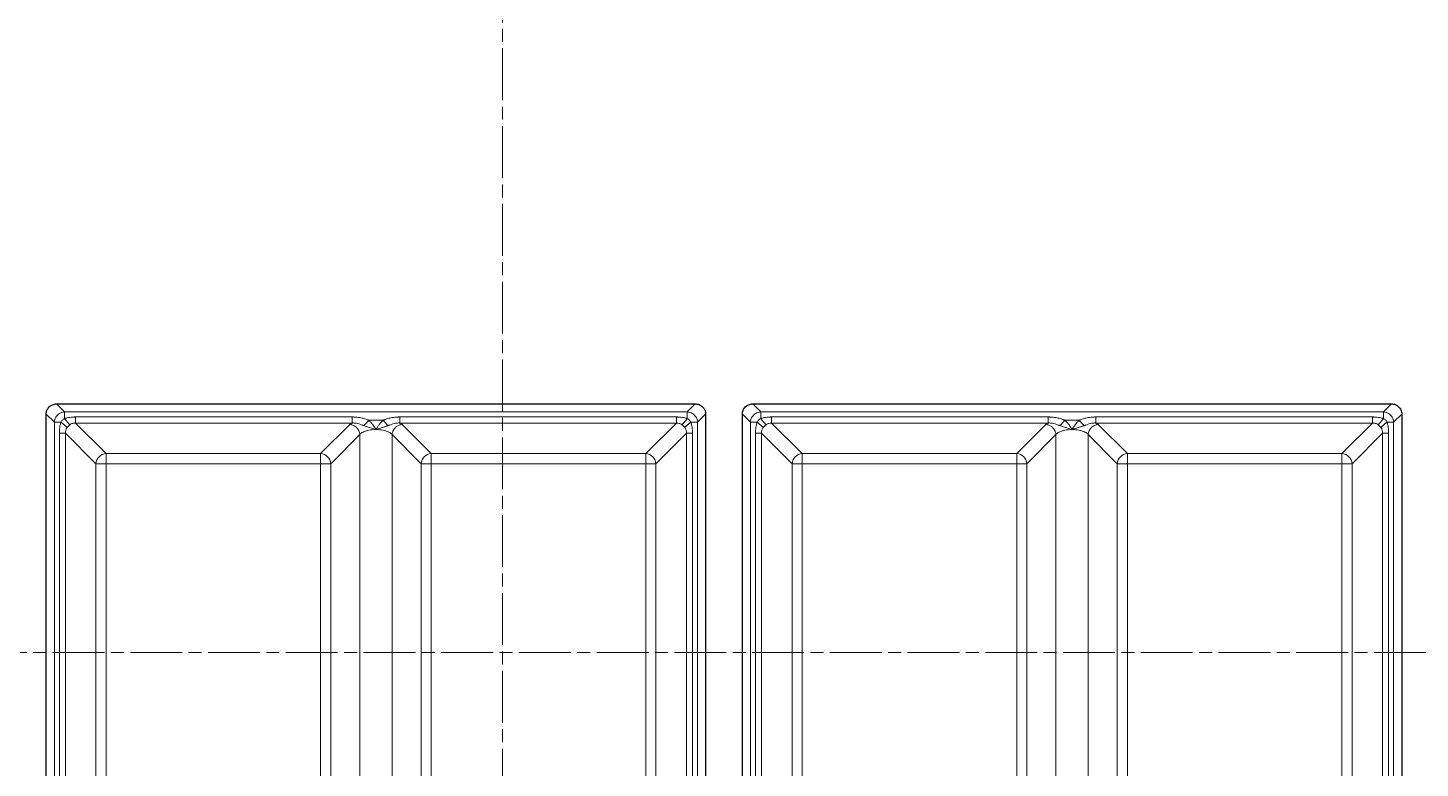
# Model space of a CAD drawing. Header units: millimetres. Extents: x 0 to 1486, y 0 to 1051.
# Drawn here: x 950.7 to 1017.7, y 205.7 to 241.3 of the extents above; entities that cross this region are included whole.
import ezdxf

# ---------------------------------------------------------------- set-up
doc = ezdxf.new("R2010")
doc.units = ezdxf.units.MM
doc.header["$LTSCALE"] = 1.25
doc.linetypes.add('CHAIN', pattern=[0.3543, 0.2362, -0.0295, 0.0591, -0.0295])
doc.linetypes.add('LONG_DASH_DOTTED', pattern=[0.3001, 0.2362, -0.0295, 0.0049, -0.0295])
for name, color, linetype, lineweight, true_color in [('Schnittansichtslinien(DIN)', 7, 'LONG_DASH_DOTTED', 9, 0x262659), ('Sichtbare Kanten(DIN)', 7, 'Continuous', 25, 0x262659), ('Sichtbare tangentiale Kanten(DIN)', 7, 'Continuous', 15, 0x1a1a3e)]:
    doc.layers.add(name, color=color, linetype=linetype, lineweight=lineweight, true_color=true_color)

# ---------------------------------------------------------------- blocks, each defined once
blk = doc.blocks.new('2DTransSchnitt0')
at = {"layer": 'Schnittansichtslinien(DIN)', "linetype": 'CHAIN', "ltscale": 6.761361}
blk.add_line((778.87, 341.95), (778.87, 96.008), dxfattribs=at)
blk = doc.blocks.new('2DTransSchnitt1')
at = {"layer": 'Schnittansichtslinien(DIN)', "linetype": 'CHAIN', "ltscale": 6.756708}
blk.add_line((118.191, 168.986), (931.317, 168.986), dxfattribs=at)

msp = doc.modelspace()

# ---------------------------------------------------------------- linework, layer by layer
at = {"layer": 'Sichtbare Kanten(DIN)'}
for p, q in [((952.1286, 223.1839), (982.8683, 223.1839)), ((985.6286, 223.1839), (1016.3683, 223.1839)), ((951.6335, 171.809), (951.6335, 222.6887)), ((983.3635, 222.6887), (983.3635, 171.809)), ((985.1335, 171.809), (985.1335, 222.6887)), ((1016.8635, 222.6887), (1016.8635, 171.809))]:
    msp.add_line(p, q, dxfattribs=at)
for points, knots in [([(951.6335, 222.6887), (951.6335, 222.7527), (951.6459, 222.8171), (951.6937, 222.935), (951.7287, 222.9887), (951.8168, 223.0796), (951.8697, 223.1163), (951.9593, 223.1557), (951.9923, 223.1662), (952.0597, 223.1803), (952.0942, 223.1839), (952.1286, 223.1839)], [0, 0, 0, 0, 0.019193526, 0.019193526, 0.038166014, 0.038166014, 0.057250771, 0.057250771, 0.067667509, 0.067667509, 0.078108379, 0.078108379, 0.078108379, 0.078108379]), ([(982.8683, 223.1839), (982.9323, 223.1839), (982.9967, 223.1714), (983.1146, 223.1237), (983.1683, 223.0887), (983.2592, 223.0006), (983.2959, 222.9476), (983.3353, 222.858), (983.3458, 222.825), (983.3598, 222.7577), (983.3635, 222.7232), (983.3635, 222.6887)], [0, 0, 0, 0, 0.019193526, 0.019193526, 0.038166014, 0.038166014, 0.057250771, 0.057250771, 0.067667509, 0.067667509, 0.078108379, 0.078108379, 0.078108379, 0.078108379]), ([(985.1335, 222.6887), (985.1335, 222.7527), (985.1459, 222.8171), (985.1937, 222.935), (985.2287, 222.9887), (985.3168, 223.0796), (985.3697, 223.1163), (985.4593, 223.1557), (985.4923, 223.1662), (985.5597, 223.1803), (985.5942, 223.1839), (985.6286, 223.1839)], [0, 0, 0, 0, 0.019193526, 0.019193526, 0.038166014, 0.038166014, 0.057250771, 0.057250771, 0.067667509, 0.067667509, 0.078108379, 0.078108379, 0.078108379, 0.078108379]), ([(1016.3683, 223.1839), (1016.4323, 223.1839), (1016.4967, 223.1714), (1016.6146, 223.1237), (1016.6683, 223.0887), (1016.7592, 223.0006), (1016.7959, 222.9476), (1016.8353, 222.858), (1016.8458, 222.825), (1016.8598, 222.7577), (1016.8635, 222.7232), (1016.8635, 222.6887)], [0, 0, 0, 0, 0.019193526, 0.019193526, 0.038166014, 0.038166014, 0.057250771, 0.057250771, 0.067667509, 0.067667509, 0.078108379, 0.078108379, 0.078108379, 0.078108379]), ([(952.5187, 222.4777), (952.5304, 222.4618), (952.542, 222.4462), (952.5536, 222.431), (952.5681, 222.4119), (952.5825, 222.3934), (952.5965, 222.3756), (952.605, 222.3649), (952.6133, 222.3546), (952.6215, 222.3445), (952.6379, 222.3243), (952.6537, 222.3054), (952.6687, 222.2881), (952.6838, 222.2708), (952.698, 222.255), (952.7112, 222.241), (952.7178, 222.234), (952.7241, 222.2275), (952.7302, 222.2215), (952.7402, 222.2114), (952.7495, 222.2026), (952.7579, 222.1953), (952.7647, 222.1894), (952.7708, 222.1845), (952.7763, 222.1805)], [-1.0769104, -1.0769104, -1.0769104, -1.0769104, -0.9572537, -0.9572537, -0.9572537, -0.8077, -0.8077, -0.8077, -0.7179403, -0.7179403, -0.7179403, -0.5384552, -0.5384552, -0.5384552, -0.3589701, -0.3589701, -0.3589701, -0.2692104, -0.2692104, -0.2692104, -0.1196567, -0.1196567, -0.1196567, 0, 0, 0, 0]), ([(982.4782, 222.4777), (982.4666, 222.4618), (982.4549, 222.4462), (982.4433, 222.431), (982.4288, 222.4119), (982.4145, 222.3934), (982.4004, 222.3756), (982.392, 222.3649), (982.3836, 222.3546), (982.3754, 222.3445), (982.359, 222.3243), (982.3432, 222.3054), (982.3282, 222.2881), (982.3131, 222.2708), (982.2989, 222.255), (982.2857, 222.241), (982.2791, 222.234), (982.2728, 222.2275), (982.2668, 222.2215), (982.2567, 222.2114), (982.2474, 222.2026), (982.239, 222.1953), (982.2323, 222.1894), (982.2261, 222.1845), (982.2206, 222.1805)], [-1.0769104, -1.0769104, -1.0769104, -1.0769104, -0.9572537, -0.9572537, -0.9572537, -0.8077, -0.8077, -0.8077, -0.7179403, -0.7179403, -0.7179403, -0.5384552, -0.5384552, -0.5384552, -0.3589701, -0.3589701, -0.3589701, -0.2692104, -0.2692104, -0.2692104, -0.1196567, -0.1196567, -0.1196567, 0, 0, 0, 0]), ([(986.0187, 222.4777), (986.0304, 222.4618), (986.042, 222.4462), (986.0536, 222.431), (986.0681, 222.4119), (986.0825, 222.3934), (986.0965, 222.3756), (986.105, 222.3649), (986.1133, 222.3546), (986.1215, 222.3445), (986.1379, 222.3243), (986.1537, 222.3054), (986.1687, 222.2881), (986.1838, 222.2708), (986.198, 222.255), (986.2112, 222.241), (986.2178, 222.234), (986.2241, 222.2275), (986.2302, 222.2215), (986.2402, 222.2114), (986.2495, 222.2026), (986.2579, 222.1953), (986.2647, 222.1894), (986.2708, 222.1845), (986.2763, 222.1805)], [-1.0769104, -1.0769104, -1.0769104, -1.0769104, -0.9572537, -0.9572537, -0.9572537, -0.8077, -0.8077, -0.8077, -0.7179403, -0.7179403, -0.7179403, -0.5384552, -0.5384552, -0.5384552, -0.3589701, -0.3589701, -0.3589701, -0.2692104, -0.2692104, -0.2692104, -0.1196567, -0.1196567, -0.1196567, 0, 0, 0, 0]), ([(1015.9782, 222.4777), (1015.9666, 222.4618), (1015.9549, 222.4462), (1015.9433, 222.431), (1015.9288, 222.4119), (1015.9145, 222.3934), (1015.9004, 222.3756), (1015.892, 222.3649), (1015.8836, 222.3546), (1015.8754, 222.3445), (1015.859, 222.3243), (1015.8432, 222.3054), (1015.8282, 222.2881), (1015.8131, 222.2708), (1015.7989, 222.255), (1015.7857, 222.241), (1015.7791, 222.234), (1015.7728, 222.2275), (1015.7668, 222.2215), (1015.7567, 222.2114), (1015.7474, 222.2026), (1015.739, 222.1953), (1015.7323, 222.1894), (1015.7261, 222.1845), (1015.7206, 222.1805)], [-1.0769104, -1.0769104, -1.0769104, -1.0769104, -0.9572537, -0.9572537, -0.9572537, -0.8077, -0.8077, -0.8077, -0.7179403, -0.7179403, -0.7179403, -0.5384552, -0.5384552, -0.5384552, -0.3589701, -0.3589701, -0.3589701, -0.2692104, -0.2692104, -0.2692104, -0.1196567, -0.1196567, -0.1196567, 0, 0, 0, 0]), ([(952.3397, 222.2986), (952.3555, 222.287), (952.3711, 222.2753), (952.3864, 222.2637), (952.4054, 222.2492), (952.424, 222.2349), (952.4417, 222.2208), (952.4524, 222.2124), (952.4628, 222.204), (952.4728, 222.1958), (952.493, 222.1794), (952.5119, 222.1636), (952.5292, 222.1486), (952.5466, 222.1335), (952.5623, 222.1193), (952.5763, 222.1061), (952.5833, 222.0995), (952.5898, 222.0932), (952.5959, 222.0872), (952.6059, 222.0771), (952.6147, 222.0678), (952.622, 222.0594), (952.6279, 222.0527), (952.6328, 222.0465), (952.6368, 222.041)], [-1.0769104, -1.0769104, -1.0769104, -1.0769104, -0.9572537, -0.9572537, -0.9572537, -0.8077, -0.8077, -0.8077, -0.7179403, -0.7179403, -0.7179403, -0.5384552, -0.5384552, -0.5384552, -0.3589701, -0.3589701, -0.3589701, -0.2692104, -0.2692104, -0.2692104, -0.1196567, -0.1196567, -0.1196567, 0, 0, 0, 0]), ([(982.6573, 222.2986), (982.6414, 222.287), (982.6258, 222.2753), (982.6106, 222.2637), (982.5915, 222.2492), (982.573, 222.2349), (982.5552, 222.2208), (982.5445, 222.2124), (982.5342, 222.204), (982.5241, 222.1958), (982.5039, 222.1794), (982.485, 222.1636), (982.4677, 222.1486), (982.4504, 222.1335), (982.4346, 222.1193), (982.4206, 222.1061), (982.4136, 222.0995), (982.4071, 222.0932), (982.4011, 222.0872), (982.391, 222.0771), (982.3822, 222.0678), (982.3749, 222.0594), (982.369, 222.0527), (982.3641, 222.0465), (982.3601, 222.041)], [-1.0769104, -1.0769104, -1.0769104, -1.0769104, -0.9572537, -0.9572537, -0.9572537, -0.8077, -0.8077, -0.8077, -0.7179403, -0.7179403, -0.7179403, -0.5384552, -0.5384552, -0.5384552, -0.3589701, -0.3589701, -0.3589701, -0.2692104, -0.2692104, -0.2692104, -0.1196567, -0.1196567, -0.1196567, 0, 0, 0, 0]), ([(985.8397, 222.2986), (985.8555, 222.287), (985.8711, 222.2753), (985.8864, 222.2637), (985.9054, 222.2492), (985.924, 222.2349), (985.9417, 222.2208), (985.9524, 222.2124), (985.9628, 222.204), (985.9728, 222.1958), (985.993, 222.1794), (986.0119, 222.1636), (986.0292, 222.1486), (986.0466, 222.1335), (986.0623, 222.1193), (986.0763, 222.1061), (986.0833, 222.0995), (986.0898, 222.0932), (986.0959, 222.0872), (986.1059, 222.0771), (986.1147, 222.0678), (986.122, 222.0594), (986.1279, 222.0527), (986.1328, 222.0465), (986.1368, 222.041)], [-1.0769104, -1.0769104, -1.0769104, -1.0769104, -0.9572537, -0.9572537, -0.9572537, -0.8077, -0.8077, -0.8077, -0.7179403, -0.7179403, -0.7179403, -0.5384552, -0.5384552, -0.5384552, -0.3589701, -0.3589701, -0.3589701, -0.2692104, -0.2692104, -0.2692104, -0.1196567, -0.1196567, -0.1196567, 0, 0, 0, 0]), ([(1016.1573, 222.2986), (1016.1414, 222.287), (1016.1258, 222.2753), (1016.1106, 222.2637), (1016.0915, 222.2492), (1016.073, 222.2349), (1016.0552, 222.2208), (1016.0445, 222.2124), (1016.0342, 222.204), (1016.0241, 222.1958), (1016.0039, 222.1794), (1015.985, 222.1636), (1015.9677, 222.1486), (1015.9504, 222.1335), (1015.9346, 222.1193), (1015.9206, 222.1061), (1015.9136, 222.0995), (1015.9071, 222.0932), (1015.9011, 222.0872), (1015.891, 222.0771), (1015.8822, 222.0678), (1015.8749, 222.0594), (1015.869, 222.0527), (1015.8641, 222.0465), (1015.8601, 222.041)], [-1.0769104, -1.0769104, -1.0769104, -1.0769104, -0.9572537, -0.9572537, -0.9572537, -0.8077, -0.8077, -0.8077, -0.7179403, -0.7179403, -0.7179403, -0.5384552, -0.5384552, -0.5384552, -0.3589701, -0.3589701, -0.3589701, -0.2692104, -0.2692104, -0.2692104, -0.1196567, -0.1196567, -0.1196567, 0, 0, 0, 0])]:
    msp.add_open_spline(points, degree=3, knots=knots, dxfattribs=at)
at = {"layer": 'Sichtbare tangentiale Kanten(DIN)'}
for p, q in [((952.1286, 223.1839), (952.5187, 222.7938)), ((982.8683, 223.1839), (982.4782, 222.7938)), ((985.6286, 223.1839), (986.0187, 222.7938)), ((1016.3683, 223.1839), (1015.9782, 222.7938)), ((951.6335, 222.6887), (952.0236, 222.2986)), ((952.5187, 222.7938), (982.4782, 222.7938)), ((953.0416, 222.5529), (953.0416, 222.2613)), ((953.0416, 222.5529), (966.35, 222.5529)), ((966.35, 222.2613), (966.35, 222.5529)), ((968.647, 222.5529), (968.647, 222.2613)), ((968.647, 222.5529), (981.9553, 222.5529)), ((981.9553, 222.2613), (981.9553, 222.5529)), ((983.3635, 222.6887), (982.9734, 222.2986)), ((985.1335, 222.6887), (985.5236, 222.2986)), ((986.0187, 222.7938), (1015.9782, 222.7938)), ((986.5416, 222.5529), (986.5416, 222.2613)), ((986.5416, 222.5529), (999.85, 222.5529)), ((999.85, 222.2613), (999.85, 222.5529)), ((1002.147, 222.5529), (1002.147, 222.2613)), ((1002.147, 222.5529), (1015.4553, 222.5529)), ((1015.4553, 222.2613), (1015.4553, 222.5529)), ((1016.8635, 222.6887), (1016.4734, 222.2986)), ((952.3397, 222.2986), (952.0236, 222.2986)), ((952.0236, 172.1991), (952.0236, 222.2986)), ((952.2644, 221.7758), (952.556, 221.7758)), ((952.2644, 221.7758), (952.2644, 172.722)), ((952.556, 221.7758), (952.556, 172.722)), ((952.556, 221.7758), (954.0271, 220.3047)), ((953.0416, 222.2613), (966.35, 222.2613)), ((953.0416, 222.2613), (954.5126, 220.7903)), ((964.8365, 220.7903), (966.2361, 222.188)), ((967.151, 222.3977), (967.8458, 222.3977)), ((968.647, 222.2613), (981.9553, 222.2613)), ((970.1604, 220.7903), (968.7608, 222.188)), ((981.9553, 222.2613), (980.4843, 220.7903)), ((982.4409, 221.7758), (980.9699, 220.3047)), ((982.7325, 221.7758), (982.4409, 221.7758)), ((982.4409, 221.7758), (982.4409, 172.722)), ((982.7325, 221.7758), (982.7325, 172.722)), ((982.9734, 222.2986), (982.9734, 172.1991)), ((985.8397, 222.2986), (985.5236, 222.2986)), ((985.5236, 172.1991), (985.5236, 222.2986)), ((985.7644, 221.7758), (986.056, 221.7758)), ((985.7644, 221.7758), (985.7644, 172.722)), ((986.056, 221.7758), (986.056, 172.722)), ((986.056, 221.7758), (987.5271, 220.3047)), ((986.5416, 222.2613), (999.85, 222.2613)), ((986.5416, 222.2613), (988.0126, 220.7903)), ((998.3365, 220.7903), (999.7361, 222.188)), ((1000.651, 222.3977), (1001.3458, 222.3977)), ((1002.147, 222.2613), (1015.4553, 222.2613)), ((1003.6604, 220.7903), (1002.2608, 222.188)), ((1015.4553, 222.2613), (1013.9843, 220.7903)), ((1015.9409, 221.7758), (1014.4699, 220.3047)), ((1016.2325, 221.7758), (1015.9409, 221.7758)), ((1015.9409, 221.7758), (1015.9409, 172.722)), ((1016.2325, 221.7758), (1016.2325, 172.722)), ((1016.4734, 222.2986), (1016.4734, 172.1991)), ((965.3221, 220.3047), (966.7216, 221.7024)), ((966.7216, 221.7024), (966.7216, 172.7953)), ((969.6749, 220.3047), (968.2753, 221.7024)), ((968.2753, 221.7024), (968.2753, 172.7953)), ((998.8221, 220.3047), (1000.2216, 221.7024)), ((1000.2216, 221.7024), (1000.2216, 172.7953)), ((1003.1749, 220.3047), (1001.7753, 221.7024)), ((1001.7753, 221.7024), (1001.7753, 172.7953)), ((954.5126, 220.7903), (964.8365, 220.7903)), ((954.5126, 220.3047), (954.5126, 220.7903)), ((964.8365, 220.7903), (964.8365, 220.3047)), ((970.1604, 220.7903), (980.4843, 220.7903)), ((970.1604, 220.3047), (970.1604, 220.7903)), ((980.4843, 220.7903), (980.4843, 220.3047)), ((988.0126, 220.7903), (998.3365, 220.7903)), ((988.0126, 220.3047), (988.0126, 220.7903)), ((998.3365, 220.7903), (998.3365, 220.3047)), ((1003.6604, 220.7903), (1013.9843, 220.7903)), ((1003.6604, 220.3047), (1003.6604, 220.7903)), ((1013.9843, 220.7903), (1013.9843, 220.3047)), ((954.0271, 174.193), (954.0271, 220.3047)), ((954.5126, 220.3047), (954.0271, 220.3047)), ((954.5126, 174.193), (954.5126, 220.3047)), ((954.5126, 220.3047), (964.8365, 220.3047)), ((965.3221, 220.3047), (964.8365, 220.3047)), ((964.8365, 220.3047), (964.8365, 174.193)), ((965.3221, 220.3047), (965.3221, 174.193)), ((970.1604, 220.3047), (969.6749, 220.3047)), ((969.6749, 220.3047), (969.6749, 174.193)), ((970.1604, 220.3047), (980.4843, 220.3047)), ((970.1604, 220.3047), (970.1604, 174.193)), ((980.9699, 220.3047), (980.4843, 220.3047)), ((980.4843, 220.3047), (980.4843, 174.193)), ((980.9699, 220.3047), (980.9699, 174.193)), ((987.5271, 174.193), (987.5271, 220.3047)), ((988.0126, 220.3047), (987.5271, 220.3047)), ((988.0126, 174.193), (988.0126, 220.3047)), ((988.0126, 220.3047), (998.3365, 220.3047)), ((998.8221, 220.3047), (998.3365, 220.3047)), ((998.3365, 220.3047), (998.3365, 174.193)), ((998.8221, 220.3047), (998.8221, 174.193)), ((1003.6604, 220.3047), (1003.1749, 220.3047)), ((1003.1749, 220.3047), (1003.1749, 174.193)), ((1003.6604, 220.3047), (1013.9843, 220.3047)), ((1003.6604, 220.3047), (1003.6604, 174.193)), ((1014.4699, 220.3047), (1013.9843, 220.3047)), ((1013.9843, 220.3047), (1013.9843, 174.193)), ((1014.4699, 220.3047), (1014.4699, 174.193))]:
    msp.add_line(p, q, dxfattribs=at)
for centre, major_axis, ratio, start_param, end_param in [((967.2928, 222.1295), (1.094, 0.0179), 0.2634519, 2.6053414, 2.8754525), ((967.1511, 222.3977), (-0.3343, -0.3717), 0.0000692, 4.7125872, 5.493443), ((967.8457, 222.3976), (-0.3344, 0.3717), 0.0000692, 3.9311733, 4.7123471), ((967.7041, 222.1295), (1.094, -0.0179), 0.2634519, 0.2661401, 0.5362513), ((1000.7928, 222.1295), (1.094, 0.0179), 0.2634519, 2.6053414, 2.8754525), ((1000.6511, 222.3977), (-0.3343, -0.3717), 0.0000692, 4.7125872, 5.493443), ((1001.3457, 222.3976), (-0.3344, 0.3717), 0.0000692, 3.9311733, 4.7123471), ((1001.2041, 222.1295), (1.094, -0.0179), 0.2634519, 0.2661401, 0.5362513), ((954.5126, 220.3047), (0.3536, 0.3536), 0.9446321, 0.8138776, 2.327715), ((964.8365, 220.3047), (-0.3533, 0.3538), 0.9445654, 3.9561594, 5.4699263), ((970.1604, 220.3047), (-0.3533, -0.3538), 0.9445654, 3.9548516, 5.4686186), ((980.4843, 220.3047), (-0.3536, 0.3536), 0.9446321, 3.9554703, 5.4693077), ((988.0126, 220.3047), (0.3536, 0.3536), 0.9446321, 0.8138776, 2.327715), ((998.3365, 220.3047), (-0.3533, 0.3538), 0.9445654, 3.9561594, 5.4699263), ((1003.6604, 220.3047), (-0.3533, -0.3538), 0.9445654, 3.9548516, 5.4686186), ((1013.9843, 220.3047), (-0.3536, 0.3536), 0.9446321, 3.9554703, 5.4693077)]:
    msp.add_ellipse(centre, major_axis=major_axis, ratio=ratio, start_param=start_param, end_param=end_param, dxfattribs=at)
for points in [[(952.0236, 222.2986), (952.0249, 222.3843), (952.0728, 222.5554), (952.2619, 222.7445), (952.433, 222.7924), (952.5187, 222.7938)], [(982.9734, 222.2986), (982.972, 222.3843), (982.9241, 222.5554), (982.735, 222.7445), (982.5639, 222.7924), (982.4782, 222.7938)], [(985.5236, 222.2986), (985.5249, 222.3843), (985.5728, 222.5554), (985.7619, 222.7445), (985.933, 222.7924), (986.0187, 222.7938)], [(1016.4734, 222.2986), (1016.472, 222.3843), (1016.4241, 222.5554), (1016.235, 222.7445), (1016.0639, 222.7924), (1015.9782, 222.7938)]]:
    msp.add_open_spline(points, degree=3, dxfattribs=at)
for points, knots in [([(952.3397, 222.2986), (952.348, 222.3157), (952.3669, 222.3511), (952.4079, 222.4041), (952.4626, 222.4484), (952.4996, 222.4683), (952.5187, 222.4777)], [0, 0, 0, 0, 0.06385433, 0.1271103, 0.18750841, 0.25908506, 0.25908506, 0.25908506, 0.25908506]), ([(952.5187, 222.7938), (952.5187, 222.7872), (952.5187, 222.7568), (952.5187, 222.6657), (952.5187, 222.5643), (952.5187, 222.4981), (952.5187, 222.4777)], [0, 0, 0, 0, 0.14235484, 0.28470968, 0.42706452, 0.48919907, 0.48919907, 0.48919907, 0.48919907]), ([(953.0416, 222.5529), (953.0299, 222.5528), (953.0182, 222.5528), (953.0065, 222.5526), (952.9948, 222.5524), (952.9831, 222.5521), (952.9715, 222.5516), (952.9482, 222.5508), (952.925, 222.5496), (952.9019, 222.548), (952.8559, 222.5448), (952.8105, 222.5399), (952.7664, 222.5335), (952.7221, 222.5271), (952.6791, 222.5191), (952.6377, 222.5097), (952.617, 222.505), (952.5968, 222.5), (952.5769, 222.4946), (952.567, 222.492), (952.5572, 222.4892), (952.5475, 222.4864), (952.5378, 222.4835), (952.5282, 222.4806), (952.5187, 222.4777)], [0, 0, 0, 0, 0.03321382, 0.03321382, 0.03321382, 0.06641125, 0.06641125, 0.06641125, 0.13277377, 0.13277377, 0.13277377, 0.26517816, 0.26517816, 0.26517816, 0.3981672, 0.3981672, 0.3981672, 0.46455773, 0.46455773, 0.46455773, 0.4977404, 0.4977404, 0.4977404, 0.53089995, 0.53089995, 0.53089995, 0.53089995]), ([(967.151, 222.3977), (967.144, 222.4005), (967.137, 222.4032), (967.13, 222.406), (967.123, 222.4087), (967.116, 222.4115), (967.1089, 222.4142), (967.0948, 222.4197), (967.0805, 222.4251), (967.066, 222.4304), (967.0372, 222.441), (967.0077, 222.4512), (966.9774, 222.4609), (966.9741, 222.4619), (966.9708, 222.463), (966.9674, 222.464), (966.9092, 222.4822), (966.8478, 222.4982), (966.7833, 222.5113), (966.7204, 222.5241), (966.6546, 222.5341), (966.587, 222.541), (966.5824, 222.5415), (966.5777, 222.542), (966.573, 222.5424), (966.5365, 222.5459), (966.4995, 222.5485), (966.4622, 222.5503), (966.4436, 222.5512), (966.4249, 222.5518), (966.4062, 222.5522), (966.3875, 222.5526), (966.3687, 222.5527), (966.35, 222.5529)], [0, 0, 0, 0, 0.02582867, 0.02582867, 0.02582867, 0.05159429, 0.05159429, 0.05159429, 0.10298265, 0.10298265, 0.10298265, 0.20556131, 0.20556131, 0.20556131, 0.21674073, 0.21674073, 0.21674073, 0.4126769, 0.4126769, 0.4126769, 0.60355799, 0.60355799, 0.60355799, 0.61667445, 0.61667445, 0.61667445, 0.71946381, 0.71946381, 0.71946381, 0.77085238, 0.77085238, 0.77085238, 0.82223246, 0.82223246, 0.82223246, 0.82223246]), ([(967.8458, 222.3977), (967.8528, 222.4005), (967.8597, 222.4032), (967.8667, 222.406), (967.8737, 222.4087), (967.8808, 222.4115), (967.8879, 222.4142), (967.902, 222.4197), (967.9163, 222.4251), (967.9308, 222.4304), (967.9596, 222.441), (967.9892, 222.4512), (968.0195, 222.4609), (968.0228, 222.4619), (968.0261, 222.4629), (968.0294, 222.464), (968.0876, 222.4821), (968.149, 222.4982), (968.2135, 222.5113), (968.2764, 222.5241), (968.3422, 222.5341), (968.4098, 222.541), (968.4145, 222.5415), (968.4192, 222.542), (968.4238, 222.5424), (968.4604, 222.5459), (968.4974, 222.5485), (968.5347, 222.5503), (968.5533, 222.5512), (968.572, 222.5518), (968.5907, 222.5522), (968.6095, 222.5526), (968.6282, 222.5527), (968.647, 222.5529)], [0, 0, 0, 0, 0.02583351, 0.02583351, 0.02583351, 0.05160361, 0.05160361, 0.05160361, 0.10300036, 0.10300036, 0.10300036, 0.20559562, 0.20559562, 0.20559562, 0.21673382, 0.21673382, 0.21673382, 0.41266739, 0.41266739, 0.41266739, 0.60358148, 0.60358148, 0.60358148, 0.61677746, 0.61677746, 0.61677746, 0.71958411, 0.71958411, 0.71958411, 0.77098124, 0.77098124, 0.77098124, 0.82236981, 0.82236981, 0.82236981, 0.82236981]), ([(981.9553, 222.5529), (981.9671, 222.5528), (981.9787, 222.5528), (981.9904, 222.5526), (982.0021, 222.5524), (982.0138, 222.5521), (982.0254, 222.5516), (982.0487, 222.5508), (982.072, 222.5496), (982.095, 222.548), (982.1411, 222.5448), (982.1865, 222.5399), (982.2305, 222.5335), (982.2748, 222.5271), (982.3178, 222.5191), (982.3592, 222.5097), (982.3799, 222.505), (982.4001, 222.5), (982.42, 222.4946), (982.4299, 222.492), (982.4397, 222.4892), (982.4494, 222.4864), (982.4591, 222.4835), (982.4687, 222.4806), (982.4782, 222.4777)], [0, 0, 0, 0, 0.03321382, 0.03321382, 0.03321382, 0.06641125, 0.06641125, 0.06641125, 0.13277377, 0.13277377, 0.13277377, 0.26517816, 0.26517816, 0.26517816, 0.3981672, 0.3981672, 0.3981672, 0.46455773, 0.46455773, 0.46455773, 0.4977404, 0.4977404, 0.4977404, 0.53089995, 0.53089995, 0.53089995, 0.53089995]), ([(982.4782, 222.4777), (982.4782, 222.4981), (982.4782, 222.5643), (982.4782, 222.6657), (982.4782, 222.7568), (982.4782, 222.7872), (982.4782, 222.7938)], [-0.48919907, -0.48919907, -0.48919907, -0.48919907, -0.42706452, -0.28470968, -0.14235484, 0, 0, 0, 0]), ([(982.6573, 222.2986), (982.6489, 222.3157), (982.63, 222.3511), (982.589, 222.4041), (982.5344, 222.4484), (982.4973, 222.4683), (982.4782, 222.4777)], [0, 0, 0, 0, 0.06385433, 0.1271103, 0.18750841, 0.25908506, 0.25908506, 0.25908506, 0.25908506]), ([(985.8397, 222.2986), (985.848, 222.3157), (985.8669, 222.3511), (985.9079, 222.4041), (985.9626, 222.4484), (985.9996, 222.4683), (986.0187, 222.4777)], [0, 0, 0, 0, 0.06385433, 0.1271103, 0.18750841, 0.25908506, 0.25908506, 0.25908506, 0.25908506]), ([(986.0187, 222.7938), (986.0187, 222.7872), (986.0187, 222.7568), (986.0187, 222.6657), (986.0187, 222.5643), (986.0187, 222.4981), (986.0187, 222.4777)], [0, 0, 0, 0, 0.14235484, 0.28470968, 0.42706452, 0.48919907, 0.48919907, 0.48919907, 0.48919907]), ([(986.5416, 222.5529), (986.5299, 222.5528), (986.5182, 222.5528), (986.5065, 222.5526), (986.4948, 222.5524), (986.4831, 222.5521), (986.4715, 222.5516), (986.4482, 222.5508), (986.425, 222.5496), (986.4019, 222.548), (986.3559, 222.5448), (986.3105, 222.5399), (986.2664, 222.5335), (986.2221, 222.5271), (986.1791, 222.5191), (986.1377, 222.5097), (986.117, 222.505), (986.0968, 222.5), (986.0769, 222.4946), (986.067, 222.492), (986.0572, 222.4892), (986.0475, 222.4864), (986.0378, 222.4835), (986.0282, 222.4806), (986.0187, 222.4777)], [0, 0, 0, 0, 0.03321382, 0.03321382, 0.03321382, 0.06641125, 0.06641125, 0.06641125, 0.13277377, 0.13277377, 0.13277377, 0.26517816, 0.26517816, 0.26517816, 0.3981672, 0.3981672, 0.3981672, 0.46455773, 0.46455773, 0.46455773, 0.4977404, 0.4977404, 0.4977404, 0.53089995, 0.53089995, 0.53089995, 0.53089995]), ([(1000.651, 222.3977), (1000.644, 222.4005), (1000.637, 222.4032), (1000.63, 222.406), (1000.623, 222.4087), (1000.616, 222.4115), (1000.6089, 222.4142), (1000.5948, 222.4197), (1000.5805, 222.4251), (1000.566, 222.4304), (1000.5372, 222.441), (1000.5077, 222.4512), (1000.4774, 222.4609), (1000.4741, 222.4619), (1000.4708, 222.463), (1000.4674, 222.464), (1000.4092, 222.4822), (1000.3478, 222.4982), (1000.2833, 222.5113), (1000.2204, 222.5241), (1000.1546, 222.5341), (1000.087, 222.541), (1000.0824, 222.5415), (1000.0777, 222.542), (1000.073, 222.5424), (1000.0365, 222.5459), (999.9995, 222.5485), (999.9622, 222.5503), (999.9436, 222.5512), (999.9249, 222.5518), (999.9062, 222.5522), (999.8875, 222.5526), (999.8687, 222.5527), (999.85, 222.5529)], [0, 0, 0, 0, 0.02582867, 0.02582867, 0.02582867, 0.05159429, 0.05159429, 0.05159429, 0.10298265, 0.10298265, 0.10298265, 0.20556131, 0.20556131, 0.20556131, 0.21674073, 0.21674073, 0.21674073, 0.4126769, 0.4126769, 0.4126769, 0.60355799, 0.60355799, 0.60355799, 0.61667445, 0.61667445, 0.61667445, 0.71946381, 0.71946381, 0.71946381, 0.77085238, 0.77085238, 0.77085238, 0.82223246, 0.82223246, 0.82223246, 0.82223246]), ([(1001.3458, 222.3977), (1001.3528, 222.4005), (1001.3597, 222.4032), (1001.3667, 222.406), (1001.3737, 222.4087), (1001.3808, 222.4115), (1001.3879, 222.4142), (1001.402, 222.4197), (1001.4163, 222.4251), (1001.4308, 222.4304), (1001.4596, 222.441), (1001.4892, 222.4512), (1001.5195, 222.4609), (1001.5228, 222.4619), (1001.5261, 222.4629), (1001.5294, 222.464), (1001.5876, 222.4821), (1001.649, 222.4982), (1001.7135, 222.5113), (1001.7764, 222.5241), (1001.8422, 222.5341), (1001.9098, 222.541), (1001.9145, 222.5415), (1001.9192, 222.542), (1001.9238, 222.5424), (1001.9604, 222.5459), (1001.9974, 222.5485), (1002.0347, 222.5503), (1002.0533, 222.5512), (1002.072, 222.5518), (1002.0907, 222.5522), (1002.1095, 222.5526), (1002.1282, 222.5527), (1002.147, 222.5529)], [0, 0, 0, 0, 0.02583351, 0.02583351, 0.02583351, 0.05160361, 0.05160361, 0.05160361, 0.10300036, 0.10300036, 0.10300036, 0.20559562, 0.20559562, 0.20559562, 0.21673382, 0.21673382, 0.21673382, 0.41266739, 0.41266739, 0.41266739, 0.60358148, 0.60358148, 0.60358148, 0.61677746, 0.61677746, 0.61677746, 0.71958411, 0.71958411, 0.71958411, 0.77098124, 0.77098124, 0.77098124, 0.82236981, 0.82236981, 0.82236981, 0.82236981]), ([(1015.4553, 222.5529), (1015.4671, 222.5528), (1015.4787, 222.5528), (1015.4904, 222.5526), (1015.5021, 222.5524), (1015.5138, 222.5521), (1015.5254, 222.5516), (1015.5487, 222.5508), (1015.572, 222.5496), (1015.595, 222.548), (1015.6411, 222.5448), (1015.6865, 222.5399), (1015.7305, 222.5335), (1015.7748, 222.5271), (1015.8178, 222.5191), (1015.8592, 222.5097), (1015.8799, 222.505), (1015.9001, 222.5), (1015.92, 222.4946), (1015.9299, 222.492), (1015.9397, 222.4892), (1015.9494, 222.4864), (1015.9591, 222.4835), (1015.9687, 222.4806), (1015.9782, 222.4777)], [0, 0, 0, 0, 0.03321382, 0.03321382, 0.03321382, 0.06641125, 0.06641125, 0.06641125, 0.13277377, 0.13277377, 0.13277377, 0.26517816, 0.26517816, 0.26517816, 0.3981672, 0.3981672, 0.3981672, 0.46455773, 0.46455773, 0.46455773, 0.4977404, 0.4977404, 0.4977404, 0.53089995, 0.53089995, 0.53089995, 0.53089995]), ([(1015.9782, 222.4777), (1015.9782, 222.4981), (1015.9782, 222.5643), (1015.9782, 222.6657), (1015.9782, 222.7568), (1015.9782, 222.7872), (1015.9782, 222.7938)], [-0.48919907, -0.48919907, -0.48919907, -0.48919907, -0.42706452, -0.28470968, -0.14235484, 0, 0, 0, 0]), ([(1016.1573, 222.2986), (1016.1489, 222.3157), (1016.13, 222.3511), (1016.089, 222.4041), (1016.0344, 222.4484), (1015.9973, 222.4683), (1015.9782, 222.4777)], [0, 0, 0, 0, 0.06385433, 0.1271103, 0.18750841, 0.25908506, 0.25908506, 0.25908506, 0.25908506]), ([(952.2644, 221.7758), (952.2645, 221.7875), (952.2646, 221.7991), (952.2648, 221.8108), (952.2649, 221.8225), (952.2653, 221.8342), (952.2657, 221.8458), (952.2665, 221.8691), (952.2677, 221.8924), (952.2693, 221.9154), (952.2726, 221.9615), (952.2774, 222.0069), (952.2838, 222.0509), (952.2902, 222.0952), (952.2982, 222.1382), (952.3076, 222.1796), (952.3123, 222.2003), (952.3174, 222.2205), (952.3227, 222.2404), (952.3254, 222.2503), (952.3281, 222.2601), (952.3309, 222.2698), (952.3338, 222.2795), (952.3367, 222.2891), (952.3397, 222.2986)], [0, 0, 0, 0, 0.03321382, 0.03321382, 0.03321382, 0.06641125, 0.06641125, 0.06641125, 0.13277377, 0.13277377, 0.13277377, 0.26517816, 0.26517816, 0.26517816, 0.3981672, 0.3981672, 0.3981672, 0.46455773, 0.46455773, 0.46455773, 0.4977404, 0.4977404, 0.4977404, 0.53089997, 0.53089997, 0.53089997, 0.53089997]), ([(952.556, 221.7758), (952.5535, 221.825), (952.5655, 221.9213), (952.6094, 222.0036), (952.6368, 222.041)], [0, 0, 0, 0, 0.14249094, 0.285274, 0.285274, 0.285274, 0.285274]), ([(952.6368, 222.041), (952.6559, 222.0669), (952.6986, 222.1178), (952.7494, 222.1607), (952.7763, 222.1805)], [0, 0, 0, 0, 0.09759049, 0.19891575, 0.19891575, 0.19891575, 0.19891575]), ([(953.0416, 222.2613), (952.9923, 222.2638), (952.896, 222.2519), (952.8137, 222.2079), (952.7763, 222.1805)], [0, 0, 0, 0, 0.14249094, 0.285274, 0.285274, 0.285274, 0.285274]), ([(966.2361, 222.188), (966.2478, 222.1873), (966.2594, 222.1862), (966.2711, 222.1847), (966.2944, 222.1817), (966.3176, 222.177), (966.3404, 222.1707), (966.3661, 222.1636), (966.3913, 222.1545), (966.4158, 222.1434), (966.4565, 222.1249), (966.495, 222.101), (966.5299, 222.0726), (966.5439, 222.0612), (966.5573, 222.0491), (966.57, 222.0364), (966.5828, 222.0236), (966.5948, 222.0102), (966.6062, 221.9963), (966.6289, 221.9683), (966.6488, 221.9381), (966.6653, 221.9063), (966.6694, 221.8983), (966.6733, 221.8903), (966.677, 221.8821), (966.6881, 221.8577), (966.6972, 221.8324), (966.7043, 221.8068), (966.7106, 221.7839), (966.7153, 221.7608), (966.7183, 221.7374), (966.7198, 221.7258), (966.7209, 221.7141), (966.7216, 221.7024)], [-1.5137969, -1.5137969, -1.5137969, -1.5137969, -1.4417114, -1.4417114, -1.4417114, -1.2975402, -1.2975402, -1.2975402, -1.1353545, -1.1353545, -1.1353545, -0.8650268, -0.8650268, -0.8650268, -0.7568985, -0.7568985, -0.7568985, -0.6487701, -0.6487701, -0.6487701, -0.4325134, -0.4325134, -0.4325134, -0.3784425, -0.3784425, -0.3784425, -0.2162567, -0.2162567, -0.2162567, -0.0720856, -0.0720856, -0.0720856, 0, 0, 0, 0]), ([(966.9157, 222.136), (966.9084, 222.1384), (966.9012, 222.1408), (966.8941, 222.1431), (966.8871, 222.1455), (966.8801, 222.1479), (966.8734, 222.1503), (966.8598, 222.155), (966.8467, 222.1597), (966.8339, 222.1644), (966.8057, 222.1748), (966.7793, 222.1849), (966.7534, 222.1943), (966.7088, 222.2106), (966.666, 222.225), (966.6228, 222.2362), (966.5808, 222.2472), (966.5386, 222.2551), (966.496, 222.2596), (966.4702, 222.2623), (966.4443, 222.2637), (966.4184, 222.2639), (966.407, 222.264), (966.3955, 222.2638), (966.3841, 222.2634), (966.3727, 222.2629), (966.3613, 222.2621), (966.35, 222.2613)], [0, 0, 0, 0, 0.01897293, 0.01897293, 0.01897293, 0.03796717, 0.03796717, 0.03796717, 0.0760056, 0.0760056, 0.0760056, 0.16042953, 0.16042953, 0.16042953, 0.30545971, 0.30545971, 0.30545971, 0.44674817, 0.44674817, 0.44674817, 0.53248555, 0.53248555, 0.53248555, 0.57052339, 0.57052339, 0.57052339, 0.60860904, 0.60860904, 0.60860904, 0.60860904]), ([(966.7216, 221.7024), (966.7428, 221.7368), (966.7785, 221.7697), (966.8265, 221.7994), (966.8425, 221.8093), (966.8598, 221.8189), (966.8785, 221.828), (966.9158, 221.8463), (966.9583, 221.8629), (967.0049, 221.8775), (967.0515, 221.892), (967.1023, 221.9045), (967.1557, 221.9146), (967.2625, 221.9348), (967.3803, 221.9455), (967.4985, 221.9455)], [-3.6908115, -3.6908115, -3.6908115, -3.6908115, -3.4165011, -3.4165011, -3.4165011, -3.3249583, -3.3249583, -3.3249583, -3.1418909, -3.1418909, -3.1418909, -2.9591052, -2.9591052, -2.9591052, -2.5932521, -2.5932521, -2.5932521, -2.5932521]), ([(967.4985, 221.9455), (967.3964, 221.9812), (967.2328, 222.0323), (967.0494, 222.0919), (966.9587, 222.1221), (966.9157, 222.136)], [0, 0, 0, 0, 0.26896939, 0.45156772, 0.63416606, 0.63416606, 0.63416606, 0.63416606]), ([(967.4985, 221.9455), (967.4928, 221.956), (967.487, 221.9664), (967.481, 221.9767), (967.4751, 221.9871), (967.469, 221.9973), (967.4629, 222.0076), (967.4506, 222.028), (967.4381, 222.0483), (967.4253, 222.0685), (967.4076, 222.0966), (967.3894, 222.1246), (967.37, 222.1515), (967.3615, 222.1633), (967.3528, 222.175), (967.3441, 222.1865), (967.3151, 222.2246), (967.2846, 222.2614), (967.2524, 222.2967), (967.2363, 222.3144), (967.2198, 222.3316), (967.2029, 222.3485), (967.1945, 222.3569), (967.186, 222.3652), (967.1773, 222.3734), (967.1686, 222.3816), (967.1598, 222.3896), (967.151, 222.3977)], [0, 0, 0, 0, 0.03587341, 0.03587341, 0.03587341, 0.0717053, 0.0717053, 0.0717053, 0.1433193, 0.1433193, 0.1433193, 0.24303135, 0.24303135, 0.24303135, 0.28653169, 0.28653169, 0.28653169, 0.42986377, 0.42986377, 0.42986377, 0.50150274, 0.50150274, 0.50150274, 0.53727845, 0.53727845, 0.53727845, 0.57301031, 0.57301031, 0.57301031, 0.57301031]), ([(967.8458, 222.3977), (967.837, 222.3896), (967.8282, 222.3816), (967.8195, 222.3734), (967.8108, 222.3652), (967.8023, 222.3569), (967.7938, 222.3484), (967.7769, 222.3316), (967.7604, 222.3143), (967.7444, 222.2967), (967.7111, 222.2601), (967.6796, 222.222), (967.6498, 222.1825), (967.622, 222.1457), (967.5966, 222.1071), (967.5719, 222.0683), (967.559, 222.0482), (967.5464, 222.0279), (967.5341, 222.0075), (967.5279, 221.9973), (967.5218, 221.987), (967.5159, 221.9767), (967.5099, 221.9664), (967.5042, 221.956), (967.4985, 221.9455)], [0, 0, 0, 0, 0.03572786, 0.03572786, 0.03572786, 0.07149696, 0.07149696, 0.07149696, 0.14312065, 0.14312065, 0.14312065, 0.29141532, 0.29141532, 0.29141532, 0.4296401, 0.4296401, 0.4296401, 0.50120872, 0.50120872, 0.50120872, 0.53702595, 0.53702595, 0.53702595, 0.57289689, 0.57289689, 0.57289689, 0.57289689]), ([(968.0812, 222.136), (968.0719, 222.1329), (968.0624, 222.1299), (968.0529, 222.1268), (968.0433, 222.1237), (968.0336, 222.1205), (968.0238, 222.1173), (968.0042, 222.1108), (967.984, 222.1042), (967.9631, 222.0973), (967.92, 222.0831), (967.8738, 222.0679), (967.8234, 222.0518), (967.7764, 222.0367), (967.7257, 222.0208), (967.6723, 222.0036), (967.6446, 221.9947), (967.6162, 221.9854), (967.5871, 221.9757), (967.5727, 221.9709), (967.558, 221.966), (967.5432, 221.9609), (967.5284, 221.9559), (967.5134, 221.9507), (967.4985, 221.9455)], [0, 0, 0, 0, 0.0397614, 0.0397614, 0.0397614, 0.07945706, 0.07945706, 0.07945706, 0.15871475, 0.15871475, 0.15871475, 0.32258972, 0.32258972, 0.32258972, 0.47589741, 0.47589741, 0.47589741, 0.55516807, 0.55516807, 0.55516807, 0.59470835, 0.59470835, 0.59470835, 0.63418302, 0.63418302, 0.63418302, 0.63418302]), ([(967.4985, 221.9455), (967.6166, 221.9455), (967.7344, 221.9348), (967.8412, 221.9146), (967.8946, 221.9045), (967.9454, 221.892), (967.992, 221.8775), (968.0387, 221.8629), (968.0811, 221.8463), (968.1184, 221.828), (968.1371, 221.8189), (968.1544, 221.8093), (968.1704, 221.7994), (968.2184, 221.7697), (968.2541, 221.7368), (968.2753, 221.7024)], [-2.5932521, -2.5932521, -2.5932521, -2.5932521, -2.2273989, -2.2273989, -2.2273989, -2.0446132, -2.0446132, -2.0446132, -1.8615458, -1.8615458, -1.8615458, -1.770003, -1.770003, -1.770003, -1.4956926, -1.4956926, -1.4956926, -1.4956926]), ([(968.0812, 222.136), (968.0885, 222.1383), (968.0957, 222.1407), (968.1028, 222.1431), (968.1099, 222.1455), (968.1168, 222.1478), (968.1236, 222.1502), (968.1372, 222.155), (968.1503, 222.1597), (968.163, 222.1644), (968.1912, 222.1747), (968.2176, 222.1848), (968.2435, 222.1943), (968.288, 222.2106), (968.3309, 222.225), (968.374, 222.2362), (968.416, 222.2472), (968.4583, 222.2551), (968.5008, 222.2596), (968.5267, 222.2623), (968.5526, 222.2637), (968.5785, 222.2639), (968.5899, 222.264), (968.6014, 222.2638), (968.6128, 222.2634), (968.6242, 222.2629), (968.6356, 222.2621), (968.647, 222.2613)], [0, 0, 0, 0, 0.01897228, 0.01897228, 0.01897228, 0.03796594, 0.03796594, 0.03796594, 0.07600353, 0.07600353, 0.07600353, 0.16039524, 0.16039524, 0.16039524, 0.30539712, 0.30539712, 0.30539712, 0.44668431, 0.44668431, 0.44668431, 0.53247752, 0.53247752, 0.53247752, 0.57051482, 0.57051482, 0.57051482, 0.60860001, 0.60860001, 0.60860001, 0.60860001]), ([(968.2753, 221.7024), (968.276, 221.7141), (968.2771, 221.7258), (968.2786, 221.7374), (968.2816, 221.7608), (968.2863, 221.7839), (968.2926, 221.8068), (968.2997, 221.8324), (968.3088, 221.8577), (968.3199, 221.8821), (968.3236, 221.8903), (968.3275, 221.8983), (968.3316, 221.9063), (968.3481, 221.9381), (968.368, 221.9683), (968.3907, 221.9963), (968.4021, 222.0102), (968.4142, 222.0236), (968.4269, 222.0364), (968.4396, 222.0491), (968.453, 222.0612), (968.467, 222.0726), (968.5019, 222.101), (968.5404, 222.1249), (968.5812, 222.1434), (968.6056, 222.1545), (968.6308, 222.1636), (968.6565, 222.1707), (968.6793, 222.177), (968.7025, 222.1817), (968.7258, 222.1847), (968.7375, 222.1862), (968.7492, 222.1873), (968.7608, 222.188)], [-1.5137969, -1.5137969, -1.5137969, -1.5137969, -1.4417114, -1.4417114, -1.4417114, -1.2975402, -1.2975402, -1.2975402, -1.1353545, -1.1353545, -1.1353545, -1.0812835, -1.0812835, -1.0812835, -0.8650268, -0.8650268, -0.8650268, -0.7568985, -0.7568985, -0.7568985, -0.6487701, -0.6487701, -0.6487701, -0.3784425, -0.3784425, -0.3784425, -0.2162567, -0.2162567, -0.2162567, -0.0720856, -0.0720856, -0.0720856, 0, 0, 0, 0]), ([(981.9553, 222.2613), (982.0046, 222.2638), (982.1009, 222.2519), (982.1832, 222.2079), (982.2206, 222.1805)], [0, 0, 0, 0, 0.14249094, 0.285274, 0.285274, 0.285274, 0.285274]), ([(982.3601, 222.041), (982.341, 222.0669), (982.2983, 222.1178), (982.2475, 222.1607), (982.2206, 222.1805)], [0, 0, 0, 0, 0.09759049, 0.19891575, 0.19891575, 0.19891575, 0.19891575]), ([(982.4409, 221.7758), (982.4434, 221.825), (982.4315, 221.9213), (982.3875, 222.0036), (982.3601, 222.041)], [0, 0, 0, 0, 0.14249094, 0.285274, 0.285274, 0.285274, 0.285274]), ([(982.7325, 221.7758), (982.7324, 221.7875), (982.7324, 221.7991), (982.7322, 221.8108), (982.732, 221.8225), (982.7317, 221.8342), (982.7312, 221.8458), (982.7304, 221.8691), (982.7292, 221.8924), (982.7276, 221.9154), (982.7244, 221.9615), (982.7195, 222.0069), (982.7131, 222.0509), (982.7067, 222.0952), (982.6987, 222.1382), (982.6893, 222.1796), (982.6846, 222.2003), (982.6796, 222.2205), (982.6742, 222.2404), (982.6716, 222.2503), (982.6688, 222.2601), (982.666, 222.2698), (982.6631, 222.2795), (982.6602, 222.2891), (982.6573, 222.2986)], [0, 0, 0, 0, 0.03321382, 0.03321382, 0.03321382, 0.06641125, 0.06641125, 0.06641125, 0.13277377, 0.13277377, 0.13277377, 0.26517816, 0.26517816, 0.26517816, 0.3981672, 0.3981672, 0.3981672, 0.46455773, 0.46455773, 0.46455773, 0.4977404, 0.4977404, 0.4977404, 0.53089997, 0.53089997, 0.53089997, 0.53089997]), ([(982.9734, 222.2986), (982.9708, 222.2986), (982.967, 222.2986), (982.9621, 222.2986), (982.9552, 222.2986), (982.9461, 222.2986), (982.9348, 222.2986), (982.9298, 222.2986), (982.9243, 222.2986), (982.9184, 222.2986), (982.9016, 222.2986), (982.8816, 222.2986), (982.8588, 222.2986), (982.8428, 222.2986), (982.8253, 222.2986), (982.8068, 222.2986), (982.7899, 222.2986), (982.772, 222.2986), (982.7533, 222.2986), (982.7392, 222.2986), (982.7247, 222.2986), (982.7099, 222.2986), (982.6927, 222.2986), (982.6751, 222.2986), (982.6573, 222.2986)], [0, 0, 0, 0, 0.1366456, 0.1366456, 0.1366456, 0.3250932, 0.3250932, 0.3250932, 0.4099368, 0.4099368, 0.4099368, 0.6502295, 0.6502295, 0.6502295, 0.8198736, 0.8198736, 0.8198736, 0.9753762, 0.9753762, 0.9753762, 1.0931648, 1.0931648, 1.0931648, 1.2298104, 1.2298104, 1.2298104, 1.2298104]), ([(985.7644, 221.7758), (985.7645, 221.7875), (985.7646, 221.7991), (985.7648, 221.8108), (985.7649, 221.8225), (985.7653, 221.8342), (985.7657, 221.8458), (985.7665, 221.8691), (985.7677, 221.8924), (985.7693, 221.9154), (985.7726, 221.9615), (985.7774, 222.0069), (985.7838, 222.0509), (985.7902, 222.0952), (985.7982, 222.1382), (985.8076, 222.1796), (985.8123, 222.2003), (985.8174, 222.2205), (985.8227, 222.2404), (985.8254, 222.2503), (985.8281, 222.2601), (985.8309, 222.2698), (985.8338, 222.2795), (985.8367, 222.2891), (985.8397, 222.2986)], [0, 0, 0, 0, 0.03321382, 0.03321382, 0.03321382, 0.06641125, 0.06641125, 0.06641125, 0.13277377, 0.13277377, 0.13277377, 0.26517816, 0.26517816, 0.26517816, 0.3981672, 0.3981672, 0.3981672, 0.46455773, 0.46455773, 0.46455773, 0.4977404, 0.4977404, 0.4977404, 0.53089997, 0.53089997, 0.53089997, 0.53089997]), ([(986.056, 221.7758), (986.0535, 221.825), (986.0655, 221.9213), (986.1094, 222.0036), (986.1368, 222.041)], [0, 0, 0, 0, 0.14249094, 0.285274, 0.285274, 0.285274, 0.285274]), ([(986.1368, 222.041), (986.1559, 222.0669), (986.1986, 222.1178), (986.2494, 222.1607), (986.2763, 222.1805)], [0, 0, 0, 0, 0.09759049, 0.19891575, 0.19891575, 0.19891575, 0.19891575]), ([(986.5416, 222.2613), (986.4923, 222.2638), (986.396, 222.2519), (986.3137, 222.2079), (986.2763, 222.1805)], [0, 0, 0, 0, 0.14249094, 0.285274, 0.285274, 0.285274, 0.285274]), ([(999.7361, 222.188), (999.7478, 222.1873), (999.7594, 222.1862), (999.7711, 222.1847), (999.7944, 222.1817), (999.8176, 222.177), (999.8404, 222.1707), (999.8661, 222.1636), (999.8913, 222.1545), (999.9158, 222.1434), (999.9565, 222.1249), (999.995, 222.101), (1000.0299, 222.0726), (1000.0439, 222.0612), (1000.0573, 222.0491), (1000.07, 222.0364), (1000.0828, 222.0236), (1000.0948, 222.0102), (1000.1062, 221.9963), (1000.1289, 221.9683), (1000.1488, 221.9381), (1000.1653, 221.9063), (1000.1694, 221.8983), (1000.1733, 221.8903), (1000.177, 221.8821), (1000.1881, 221.8577), (1000.1972, 221.8324), (1000.2043, 221.8068), (1000.2106, 221.7839), (1000.2153, 221.7608), (1000.2183, 221.7374), (1000.2198, 221.7258), (1000.2209, 221.7141), (1000.2216, 221.7024)], [-1.5137969, -1.5137969, -1.5137969, -1.5137969, -1.4417114, -1.4417114, -1.4417114, -1.2975402, -1.2975402, -1.2975402, -1.1353545, -1.1353545, -1.1353545, -0.8650268, -0.8650268, -0.8650268, -0.7568985, -0.7568985, -0.7568985, -0.6487701, -0.6487701, -0.6487701, -0.4325134, -0.4325134, -0.4325134, -0.3784425, -0.3784425, -0.3784425, -0.2162567, -0.2162567, -0.2162567, -0.0720856, -0.0720856, -0.0720856, 0, 0, 0, 0]), ([(1000.4157, 222.136), (1000.4084, 222.1384), (1000.4012, 222.1408), (1000.3941, 222.1431), (1000.3871, 222.1455), (1000.3801, 222.1479), (1000.3734, 222.1503), (1000.3598, 222.155), (1000.3467, 222.1597), (1000.3339, 222.1644), (1000.3057, 222.1748), (1000.2793, 222.1849), (1000.2534, 222.1943), (1000.2088, 222.2106), (1000.166, 222.225), (1000.1228, 222.2362), (1000.0808, 222.2472), (1000.0386, 222.2551), (999.996, 222.2596), (999.9702, 222.2623), (999.9443, 222.2637), (999.9184, 222.2639), (999.907, 222.264), (999.8955, 222.2638), (999.8841, 222.2634), (999.8727, 222.2629), (999.8613, 222.2621), (999.85, 222.2613)], [0, 0, 0, 0, 0.01897293, 0.01897293, 0.01897293, 0.03796717, 0.03796717, 0.03796717, 0.0760056, 0.0760056, 0.0760056, 0.16042953, 0.16042953, 0.16042953, 0.30545971, 0.30545971, 0.30545971, 0.44674817, 0.44674817, 0.44674817, 0.53248555, 0.53248555, 0.53248555, 0.57052339, 0.57052339, 0.57052339, 0.60860904, 0.60860904, 0.60860904, 0.60860904]), ([(1000.2216, 221.7024), (1000.2428, 221.7368), (1000.2785, 221.7697), (1000.3265, 221.7994), (1000.3425, 221.8093), (1000.3598, 221.8189), (1000.3785, 221.828), (1000.4158, 221.8463), (1000.4583, 221.8629), (1000.5049, 221.8775), (1000.5515, 221.892), (1000.6023, 221.9045), (1000.6557, 221.9146), (1000.7625, 221.9348), (1000.8803, 221.9455), (1000.9985, 221.9455)], [-3.6908115, -3.6908115, -3.6908115, -3.6908115, -3.4165011, -3.4165011, -3.4165011, -3.3249583, -3.3249583, -3.3249583, -3.1418909, -3.1418909, -3.1418909, -2.9591052, -2.9591052, -2.9591052, -2.5932521, -2.5932521, -2.5932521, -2.5932521]), ([(1000.9985, 221.9455), (1000.8964, 221.9812), (1000.7328, 222.0323), (1000.5494, 222.0919), (1000.4587, 222.1221), (1000.4157, 222.136)], [0, 0, 0, 0, 0.26896939, 0.45156772, 0.63416606, 0.63416606, 0.63416606, 0.63416606]), ([(1000.9985, 221.9455), (1000.9928, 221.956), (1000.987, 221.9664), (1000.981, 221.9767), (1000.9751, 221.9871), (1000.969, 221.9973), (1000.9629, 222.0076), (1000.9506, 222.028), (1000.9381, 222.0483), (1000.9253, 222.0685), (1000.9076, 222.0966), (1000.8894, 222.1246), (1000.87, 222.1515), (1000.8615, 222.1633), (1000.8528, 222.175), (1000.8441, 222.1865), (1000.8151, 222.2246), (1000.7846, 222.2614), (1000.7524, 222.2967), (1000.7363, 222.3144), (1000.7198, 222.3316), (1000.7029, 222.3485), (1000.6945, 222.3569), (1000.686, 222.3652), (1000.6773, 222.3734), (1000.6686, 222.3816), (1000.6598, 222.3896), (1000.651, 222.3977)], [0, 0, 0, 0, 0.03587341, 0.03587341, 0.03587341, 0.0717053, 0.0717053, 0.0717053, 0.1433193, 0.1433193, 0.1433193, 0.24303135, 0.24303135, 0.24303135, 0.28653169, 0.28653169, 0.28653169, 0.42986377, 0.42986377, 0.42986377, 0.50150274, 0.50150274, 0.50150274, 0.53727845, 0.53727845, 0.53727845, 0.57301031, 0.57301031, 0.57301031, 0.57301031]), ([(1001.3458, 222.3977), (1001.337, 222.3896), (1001.3282, 222.3816), (1001.3195, 222.3734), (1001.3108, 222.3652), (1001.3023, 222.3569), (1001.2938, 222.3484), (1001.2769, 222.3316), (1001.2604, 222.3143), (1001.2444, 222.2967), (1001.2111, 222.2601), (1001.1796, 222.222), (1001.1498, 222.1825), (1001.122, 222.1457), (1001.0966, 222.1071), (1001.0719, 222.0683), (1001.059, 222.0482), (1001.0464, 222.0279), (1001.0341, 222.0075), (1001.0279, 221.9973), (1001.0218, 221.987), (1001.0159, 221.9767), (1001.0099, 221.9664), (1001.0042, 221.956), (1000.9985, 221.9455)], [0, 0, 0, 0, 0.03572786, 0.03572786, 0.03572786, 0.07149696, 0.07149696, 0.07149696, 0.14312065, 0.14312065, 0.14312065, 0.29141532, 0.29141532, 0.29141532, 0.4296401, 0.4296401, 0.4296401, 0.50120872, 0.50120872, 0.50120872, 0.53702595, 0.53702595, 0.53702595, 0.57289689, 0.57289689, 0.57289689, 0.57289689]), ([(1001.5812, 222.136), (1001.5719, 222.1329), (1001.5624, 222.1299), (1001.5529, 222.1268), (1001.5433, 222.1237), (1001.5336, 222.1205), (1001.5238, 222.1173), (1001.5042, 222.1108), (1001.484, 222.1042), (1001.4631, 222.0973), (1001.42, 222.0831), (1001.3738, 222.0679), (1001.3234, 222.0518), (1001.2764, 222.0367), (1001.2257, 222.0208), (1001.1723, 222.0036), (1001.1446, 221.9947), (1001.1162, 221.9854), (1001.0871, 221.9757), (1001.0727, 221.9709), (1001.058, 221.966), (1001.0432, 221.9609), (1001.0284, 221.9559), (1001.0134, 221.9507), (1000.9985, 221.9455)], [0, 0, 0, 0, 0.0397614, 0.0397614, 0.0397614, 0.07945706, 0.07945706, 0.07945706, 0.15871475, 0.15871475, 0.15871475, 0.32258972, 0.32258972, 0.32258972, 0.47589741, 0.47589741, 0.47589741, 0.55516807, 0.55516807, 0.55516807, 0.59470835, 0.59470835, 0.59470835, 0.63418302, 0.63418302, 0.63418302, 0.63418302]), ([(1000.9985, 221.9455), (1001.1166, 221.9455), (1001.2344, 221.9348), (1001.3412, 221.9146), (1001.3946, 221.9045), (1001.4454, 221.892), (1001.492, 221.8775), (1001.5387, 221.8629), (1001.5811, 221.8463), (1001.6184, 221.828), (1001.6371, 221.8189), (1001.6544, 221.8093), (1001.6704, 221.7994), (1001.7184, 221.7697), (1001.7541, 221.7368), (1001.7753, 221.7024)], [-2.5932521, -2.5932521, -2.5932521, -2.5932521, -2.2273989, -2.2273989, -2.2273989, -2.0446132, -2.0446132, -2.0446132, -1.8615458, -1.8615458, -1.8615458, -1.770003, -1.770003, -1.770003, -1.4956926, -1.4956926, -1.4956926, -1.4956926]), ([(1001.5812, 222.136), (1001.5885, 222.1383), (1001.5957, 222.1407), (1001.6028, 222.1431), (1001.6099, 222.1455), (1001.6168, 222.1478), (1001.6236, 222.1502), (1001.6372, 222.155), (1001.6503, 222.1597), (1001.663, 222.1644), (1001.6912, 222.1747), (1001.7176, 222.1848), (1001.7435, 222.1943), (1001.788, 222.2106), (1001.8309, 222.225), (1001.874, 222.2362), (1001.916, 222.2472), (1001.9583, 222.2551), (1002.0008, 222.2596), (1002.0267, 222.2623), (1002.0526, 222.2637), (1002.0785, 222.2639), (1002.0899, 222.264), (1002.1014, 222.2638), (1002.1128, 222.2634), (1002.1242, 222.2629), (1002.1356, 222.2621), (1002.147, 222.2613)], [0, 0, 0, 0, 0.01897228, 0.01897228, 0.01897228, 0.03796594, 0.03796594, 0.03796594, 0.07600353, 0.07600353, 0.07600353, 0.16039524, 0.16039524, 0.16039524, 0.30539712, 0.30539712, 0.30539712, 0.44668431, 0.44668431, 0.44668431, 0.53247752, 0.53247752, 0.53247752, 0.57051482, 0.57051482, 0.57051482, 0.60860001, 0.60860001, 0.60860001, 0.60860001]), ([(1001.7753, 221.7024), (1001.776, 221.7141), (1001.7771, 221.7258), (1001.7786, 221.7374), (1001.7816, 221.7608), (1001.7863, 221.7839), (1001.7926, 221.8068), (1001.7997, 221.8324), (1001.8088, 221.8577), (1001.8199, 221.8821), (1001.8236, 221.8903), (1001.8275, 221.8983), (1001.8316, 221.9063), (1001.8481, 221.9381), (1001.868, 221.9683), (1001.8907, 221.9963), (1001.9021, 222.0102), (1001.9142, 222.0236), (1001.9269, 222.0364), (1001.9396, 222.0491), (1001.953, 222.0612), (1001.967, 222.0726), (1002.0019, 222.101), (1002.0404, 222.1249), (1002.0812, 222.1434), (1002.1056, 222.1545), (1002.1308, 222.1636), (1002.1565, 222.1707), (1002.1793, 222.177), (1002.2025, 222.1817), (1002.2258, 222.1847), (1002.2375, 222.1862), (1002.2492, 222.1873), (1002.2608, 222.188)], [-1.5137969, -1.5137969, -1.5137969, -1.5137969, -1.4417114, -1.4417114, -1.4417114, -1.2975402, -1.2975402, -1.2975402, -1.1353545, -1.1353545, -1.1353545, -1.0812835, -1.0812835, -1.0812835, -0.8650268, -0.8650268, -0.8650268, -0.7568985, -0.7568985, -0.7568985, -0.6487701, -0.6487701, -0.6487701, -0.3784425, -0.3784425, -0.3784425, -0.2162567, -0.2162567, -0.2162567, -0.0720856, -0.0720856, -0.0720856, 0, 0, 0, 0]), ([(1015.4553, 222.2613), (1015.5046, 222.2638), (1015.6009, 222.2519), (1015.6832, 222.2079), (1015.7206, 222.1805)], [0, 0, 0, 0, 0.14249094, 0.285274, 0.285274, 0.285274, 0.285274]), ([(1015.8601, 222.041), (1015.841, 222.0669), (1015.7983, 222.1178), (1015.7475, 222.1607), (1015.7206, 222.1805)], [0, 0, 0, 0, 0.09759049, 0.19891575, 0.19891575, 0.19891575, 0.19891575]), ([(1015.9409, 221.7758), (1015.9434, 221.825), (1015.9315, 221.9213), (1015.8875, 222.0036), (1015.8601, 222.041)], [0, 0, 0, 0, 0.14249094, 0.285274, 0.285274, 0.285274, 0.285274]), ([(1016.2325, 221.7758), (1016.2324, 221.7875), (1016.2324, 221.7991), (1016.2322, 221.8108), (1016.232, 221.8225), (1016.2317, 221.8342), (1016.2312, 221.8458), (1016.2304, 221.8691), (1016.2292, 221.8924), (1016.2276, 221.9154), (1016.2244, 221.9615), (1016.2195, 222.0069), (1016.2131, 222.0509), (1016.2067, 222.0952), (1016.1987, 222.1382), (1016.1893, 222.1796), (1016.1846, 222.2003), (1016.1796, 222.2205), (1016.1742, 222.2404), (1016.1716, 222.2503), (1016.1688, 222.2601), (1016.166, 222.2698), (1016.1631, 222.2795), (1016.1602, 222.2891), (1016.1573, 222.2986)], [0, 0, 0, 0, 0.03321382, 0.03321382, 0.03321382, 0.06641125, 0.06641125, 0.06641125, 0.13277377, 0.13277377, 0.13277377, 0.26517816, 0.26517816, 0.26517816, 0.3981672, 0.3981672, 0.3981672, 0.46455773, 0.46455773, 0.46455773, 0.4977404, 0.4977404, 0.4977404, 0.53089997, 0.53089997, 0.53089997, 0.53089997]), ([(1016.4734, 222.2986), (1016.4708, 222.2986), (1016.467, 222.2986), (1016.4621, 222.2986), (1016.4552, 222.2986), (1016.4461, 222.2986), (1016.4348, 222.2986), (1016.4298, 222.2986), (1016.4243, 222.2986), (1016.4184, 222.2986), (1016.4016, 222.2986), (1016.3816, 222.2986), (1016.3588, 222.2986), (1016.3428, 222.2986), (1016.3253, 222.2986), (1016.3068, 222.2986), (1016.2899, 222.2986), (1016.272, 222.2986), (1016.2533, 222.2986), (1016.2392, 222.2986), (1016.2247, 222.2986), (1016.2099, 222.2986), (1016.1927, 222.2986), (1016.1751, 222.2986), (1016.1573, 222.2986)], [0, 0, 0, 0, 0.1366456, 0.1366456, 0.1366456, 0.3250932, 0.3250932, 0.3250932, 0.4099368, 0.4099368, 0.4099368, 0.6502295, 0.6502295, 0.6502295, 0.8198736, 0.8198736, 0.8198736, 0.9753762, 0.9753762, 0.9753762, 1.0931648, 1.0931648, 1.0931648, 1.2298104, 1.2298104, 1.2298104, 1.2298104])]:
    msp.add_open_spline(points, degree=3, knots=knots, dxfattribs=at)

# ---------------------------------------------------------------- block references
at = {"layer": 'Schnittansichtslinien(DIN)', "xscale": 1.25, "yscale": 1.25, "zscale": 1.25}
for name in ['2DTransSchnitt0', '2DTransSchnitt1']:
    msp.add_blockref(name, (0, 0), dxfattribs=at)

doc.saveas('drawing.dxf')
